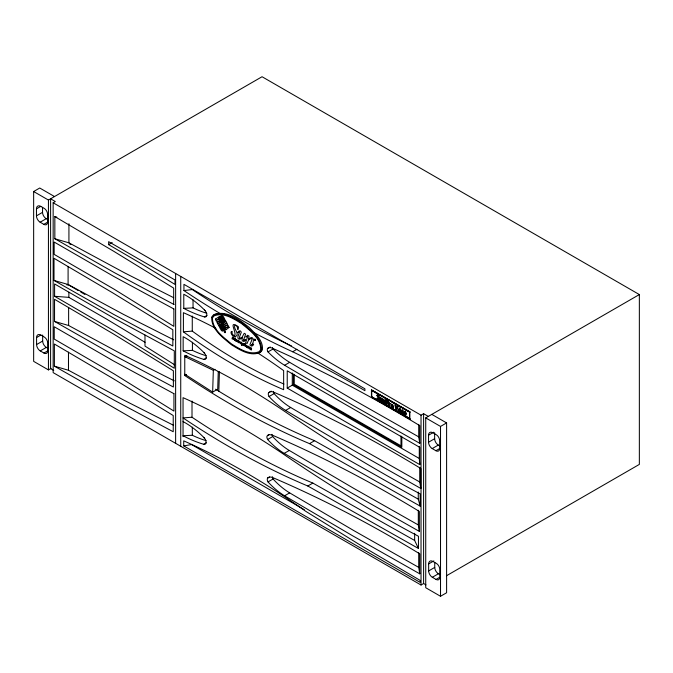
<?xml version="1.0" encoding="UTF-8"?>
<svg xmlns="http://www.w3.org/2000/svg" width="673" height="673" viewBox="0 0 673 673"><rect width="100%" height="100%" fill="white"/><g stroke="black" fill="none" stroke-linecap="round" stroke-linejoin="round"><path stroke-width="1.01" d="M184.764 374.205L212.651 392.107L213.333 370.31L215.024 369.334M218.262 371.538L217.716 389.179L212.651 392.107M218.818 391.19L219.432 371.782M248.53 339.385L249.044 336.096L247.614 335.28L245.83 336.996L247.731 336.382L245.628 342.692L247.058 343.524L248.068 341.051A16.514 9.531 60 0 1 250.07 338.839C254.175 336.87 250.373 342.75 250.011 344.534A1.085 0.631 60 0 0 250.373 345.543C252.425 347.916 255.883 341.783 251.593 345.022C254.949 341.691 253.502 333.993 248.539 339.411M254.327 339.444C255.833 338.233 255.319 342.254 254.327 339.512C255.673 338.418 255.26 341.808 254.428 339.596M268.737 392.611L268.384 393.326A3.752 2.162 60 0 0 268.434 395.059L269.032 396.532A60.427 34.887 60 0 0 285.621 410.421L353.199 450.144L420.776 488.438L420.776 468.475A1330.21 768.002 60 0 0 273.103 391.93L270.672 391.551L268.737 392.611L271.269 391.148M419.363 531.401L418.312 524.948L353.788 488.396L289.272 450.447L284.208 453.366L351.786 493.107L419.363 531.401L419.363 511.438A1330.21 768.002 60 0 0 271.682 434.893L268.712 434.649L266.962 436.289A3.752 2.162 60 0 0 267.013 438.022L267.618 439.494A60.427 34.887 60 0 0 284.208 453.383M267.719 477.99L267.366 478.705A3.752 2.162 60 0 0 267.408 480.438L268.014 481.91A60.427 34.887 60 0 0 284.603 495.808L352.181 535.531L419.759 573.817L419.759 553.854A1330.21 768.002 60 0 0 272.077 477.308L269.654 476.93L267.719 477.99L269.41 477.014M212.676 316.655L214.409 314.426C227.129 310.017 239.689 320.104 249.237 327.448C255.033 333.514 263.496 340.572 262.403 349.842L260.67 352.072L257.254 353.333M255.033 339.907L254.655 339.31L254.831 339.756M51.047 368.392L48.439 369.898L33.65 361.359L33.65 191.527L39.732 188.011L54.521 196.55M33.65 191.527L48.439 200.058L262.049 76.73L639.35 294.564L639.35 464.404L446.502 575.743M48.187 221.846L43.846 224.353L40.136 222.208A5.191 2.995 60 0 1 36.46 215.856L36.46 208.849L40.809 206.342M425.959 584.879L423.603 583.525L421.029 585.014L53.15 372.615L53.15 202.783L55.304 201.53L50.601 198.813L50.601 368.653L53.739 370.47M36.46 215.856L42.542 212.348L42.542 207.343M40.136 222.208L46.218 218.7L48.439 219.987M108.647 244.636L141.835 264.043L174.997 284.443L174.997 279.968L108.647 241.666L108.647 244.636L112.189 242.591M36.578 337.552L40.918 335.045L44.267 337.047A4.812 2.785 60 0 1 47.674 342.944L47.674 350.911A5.249 3.029 60 0 1 43.955 353.056L40.245 350.911A5.191 2.995 60 0 1 36.578 344.559L36.578 337.552A6.057 3.5 60 0 1 40.86 335.078M36.578 344.559L42.66 341.043L42.66 335.045M40.245 350.911L46.328 347.403L47.817 348.261M43.955 353.056L48.305 350.549M205.114 310.674L203.515 309.05A73.407 42.382 60 0 0 183.779 294.236L183.779 308.377A151.114 87.246 60 0 0 204.441 316.916L206.973 315.452M186.455 355.655L184.764 356.631L213.333 370.31M185.916 357.153L187.607 356.177M204.491 353.148L202.901 351.525A73.407 42.382 60 0 0 183.157 336.71L183.157 350.852A151.114 87.246 60 0 0 203.818 359.39L206.35 357.927M184.764 375.534A820.328 473.615 60 0 0 309.521 443.633L420.171 506.113L420.171 493.889L410.454 488.691A1419.887 819.773 60 0 1 286.992 413.012A700.046 404.17 60 0 0 184.764 355.294L184.764 375.534L186.455 374.558M267.719 348.404A9.128 5.275 60 0 1 272.077 348.092A1501.017 866.614 60 0 1 419.759 425.639L419.759 443.305L352.181 404.936L284.603 365.271A66.989 38.672 60 0 1 268.014 351.895A2.961 1.708 60 0 1 267.719 348.404L270.252 346.948M268.014 351.895L273.078 348.976A66.989 38.672 60 0 0 289.668 362.352L354.191 400.216L418.707 436.861L419.759 443.305M253.755 332.546A827.79 477.931 60 0 0 292.671 351.76L296.886 349.321M284.603 365.271L289.668 362.352M269.032 396.532L274.096 393.612A60.427 34.887 60 0 0 290.686 407.502L355.209 445.433L419.733 481.986L420.776 488.438M287.228 388.085L292.284 385.166L419.287 458.49L419.759 464.606L287.228 388.085L287.228 370.823L419.759 447.343L419.759 464.606M206.073 440.63A121.073 69.899 60 0 1 192.31 435.254L183.048 435.751A151.114 87.246 60 0 0 203.709 444.281L206.241 442.826M285.621 410.404L290.686 407.485M267.324 435.574L269.015 434.598M267.618 439.494L272.683 436.567A60.427 34.887 60 0 0 289.264 450.464M371.437 389.894L410.017 411.96L371.437 389.894L371.437 397.003L410.017 419.06L371.437 397.003M371.74 390.433L409.706 412.137L371.74 390.433L371.74 396.826L409.706 418.53L371.74 396.826M309.521 443.633L314.577 440.714L418.269 499.164L420.171 506.113M268.014 481.91L273.078 478.991A60.427 34.887 60 0 0 289.668 492.88L354.191 530.812L418.707 567.373L419.759 573.817M53.15 202.783L421.029 415.174L423.603 413.685L428.314 416.402M284.603 495.791L289.668 492.863M307.797 486.007L312.861 483.088L414.644 540.444L418.455 548.478L307.797 486.007A820.328 473.615 60 0 1 183.048 417.908L192.007 417.235A794.704 458.826 60 0 0 312.861 483.088M431.814 414.383L446.603 422.922L446.603 592.753L440.521 596.27L425.731 587.731L425.731 417.891L639.35 294.564M425.731 417.891L440.521 426.43L446.603 422.922M439.41 448.714L435.927 450.725L432.217 448.58A5.191 2.995 60 0 1 428.55 442.228L428.55 435.221L433.765 432.209M428.55 442.228L434.632 438.712L434.632 432.705M432.217 448.58L438.3 445.072L439.789 445.93M439.519 577.417L436.045 579.419L432.327 577.283A5.191 2.995 60 0 1 428.659 570.923L428.659 563.915L433.875 560.912M428.659 570.923L434.741 567.415L434.741 562.409M432.327 577.283L438.409 573.766L439.898 574.624M183.729 445.896L420.12 582.372L420.12 580.362L362.823 546.678L305.559 511.194A741.217 427.944 60 0 0 183.729 440.857L183.729 445.896L191.527 444.559L304.263 509.646M292.671 351.76A1076.177 621.33 60 0 1 364.917 390.693L364.917 388.817L183.939 284.334L183.939 290.576L192.276 289.541A802.881 463.546 60 0 0 291.594 346.015M215.848 328.357A586.225 338.46 60 0 0 183.401 312.684L183.401 331.831L192.268 331.108A495.042 285.815 60 0 0 283.964 384.047M183.779 308.377L193.042 307.881A121.073 69.899 60 0 0 206.804 313.256M183.157 350.852L192.419 350.355A121.073 69.899 60 0 0 206.182 355.731M66.837 284.889L68.873 285.041L78.177 290.534M54.597 296.288L114.603 331.141L174.299 368.274L174.299 350.869L114.46 318.489L54.597 283.956L54.597 296.288L68.873 297.373L106.183 318.851L145.032 342.313M174.13 304.558L114.503 272.708L54.841 238.747L54.841 216.605L56.852 217.186M54.841 238.747L68.924 242.827L124.656 272.885L173.684 297.71M54.008 280.431L113.67 314.392L172.835 346.006L172.835 329.787L112.971 293.007L54.008 258.289L54.008 280.431L68.091 284.502L123.815 314.569L173.735 339.831M54.538 321.433L114.208 355.394L173.373 387.009L173.373 370.789L113.51 334.001L54.538 299.292L54.538 321.433L68.629 325.505L124.354 355.571L174.265 380.825M54.387 366.171L114.057 400.132L173.222 431.746L173.222 415.535L113.358 378.748L54.387 344.029L54.387 366.171L68.478 370.251L124.202 400.317L173.23 425.143M54.841 216.605L113.804 251.323L173.676 288.111L173.676 304.322M254.781 339.815L254.974 339.966M80.718 292.015L84.941 294.488M69.285 243.626L70.976 244.627M215.545 389.171L221.038 392.569A820.328 473.615 60 0 0 314.577 440.714M174.601 364.783L144.989 346.082L144.989 335.061M204.441 309.984L205.66 311.389A4.366 2.524 60 0 1 206.72 315.553A4.366 2.524 60 0 1 204.441 316.916M203.818 352.459L205.038 353.863A4.366 2.524 60 0 1 206.098 358.028A4.366 2.524 60 0 1 203.818 359.39M203.709 437.357L204.929 438.754A4.366 2.524 60 0 1 205.988 442.918A4.366 2.524 60 0 1 203.709 444.281M204.382 438.039L202.783 436.424A73.407 42.382 60 0 0 183.048 421.601M274.096 393.612L273.49 392.132A3.752 2.162 60 0 1 273.373 391.392M272.683 436.567L272.077 435.095A3.752 2.162 60 0 1 271.959 434.354M273.078 478.991L272.472 477.519A3.752 2.162 60 0 1 272.355 476.77M440.521 426.43L440.521 596.27M423.603 413.685L423.603 583.525M421.029 415.174L421.029 585.014M419.733 467.281L419.733 481.986M419.287 446.308L419.287 458.49M418.707 424.385L418.707 436.861M418.707 552.659L418.707 567.373M418.455 548.478L418.455 536.263L408.738 531.056A1419.887 819.773 60 0 1 285.276 455.385A700.046 404.17 60 0 0 183.048 397.667L183.048 436.676M418.269 492.039L418.269 499.164M418.312 510.243L418.312 524.948M414.644 533.31L414.644 540.444M409.832 412.061L409.832 419.17M409.521 412.246L409.521 418.631M401.823 436.752L401.823 447.259L293.411 384.67L293.411 374.163M400.982 435.978L400.982 445.804L294.252 384.19L294.252 374.356M400.83 412.389L402.101 409.579L403.127 410.168L403.127 414.526L402.328 414.063L402.328 413.247L400.342 412.103L400.342 412.919L399.543 412.456L399.543 411.64L398.046 410.782L399.308 407.964L400.342 408.561L400.746 412.339M292.284 372.977L292.284 385.166M193.042 299.796L193.042 307.881M192.419 342.279L192.419 350.355M192.268 316.032L192.268 331.108M192.31 427.17L192.31 435.254M192.007 401.049L192.007 417.235M180.734 276.443L180.734 446.283M175.628 273.49L175.628 443.33M68.924 223.705L68.924 242.827M68.873 292.233L68.873 297.373M68.629 307.393L68.629 325.505M68.478 352.139L68.478 370.251M68.091 266.39L68.091 284.502M48.439 200.058L48.439 369.898M43.846 224.353A5.249 3.029 60 0 0 47.564 222.208L47.564 214.241A4.812 2.785 60 0 0 44.157 208.344L40.75 206.375A6.057 3.5 60 0 0 36.46 208.849M46.328 347.403A5.191 2.995 60 0 1 42.66 341.043M46.218 218.7A5.191 2.995 60 0 1 42.542 212.348M183.401 331.831A541.159 312.44 60 0 0 283.644 389.701L283.644 370.604A586.225 338.46 60 0 0 258.625 353.518M220.189 313.568A827.79 477.931 60 0 1 183.939 290.576M273.078 348.976A2.961 1.708 60 0 1 272.472 347.63M435.927 450.725A5.249 3.029 60 0 0 439.646 448.58L439.646 440.613A4.812 2.785 60 0 0 436.239 434.708L432.832 432.747A6.057 3.5 60 0 0 428.55 435.221M436.045 579.419A5.249 3.029 60 0 0 439.755 577.283L439.755 569.308A4.812 2.785 60 0 0 436.356 563.41L432.949 561.442A6.057 3.5 60 0 0 428.659 563.915M438.409 573.766A5.191 2.995 60 0 1 434.741 567.415M438.3 445.072A5.191 2.995 60 0 1 434.632 438.712M379.715 397.112L379.892 400.183L381.978 401.646L381.978 398.416L381.263 398.004C381.549 402.883 379.925 399.426 380.43 397.524L379.715 397.112M384.182 402.429L384.897 403.329L384.72 400.258L382.626 398.795L382.626 402.025L383.349 402.437C382.836 398.105 384.662 400.376 384.182 402.429M393.335 406.29L393.326 406.761C391.047 404.448 391.518 407.232 393.225 407.375L393.318 407.897C388.969 407.804 392.115 400.957 393.335 406.29M232.412 337.181L234.288 338.326L234.49 340.311L233.918 338.309L233.152 339.537L232.883 337.711L232.118 338.94L232.412 337.181M248.076 346.233L249.952 347.369L250.154 349.354L249.582 347.352L249.119 348.749L248.547 346.755L247.782 347.983L248.076 346.233M231.924 331.511L232.353 334.372L234.541 335.827C237.199 332.689 227.381 319.061 238.553 326.943C237.047 334.599 238.679 323.503 234.742 325.513C233.186 329.004 240.345 334.06 235.567 336.559C232.37 337.854 229.384 331.04 231.924 331.511M405.466 413.365C404.313 416.789 404.549 408.637 405.466 413.365M237.67 340.227L238.217 340.504L237.687 342.153L237.67 340.227M406.231 413.861L406.046 414.989A1.237 0.715 60 0 1 405.508 415.207C401.108 413.508 405.97 408.065 406.231 413.861M239.664 342.321C238.494 343.979 238.831 339.495 239.664 342.321M247.344 346.578L246.251 346.124L247.294 347.613L246.377 347.15L246.133 345.358A0.934 0.538 60 0 1 246.511 345.316L247.344 346.578M235.794 339.941L236.105 341.161L236.955 341.371A1.279 0.74 60 0 1 236.442 341.152C235.592 339.756 237.72 339.125 235.794 339.941M238.427 341.438L238.536 342.305A0.85 0.488 60 0 0 238.856 342.801L239.967 342.683L239.05 341.001A1.077 0.623 60 0 0 238.536 341.135L238.427 341.438M376.897 395.337L378.403 398.458L376.787 398.307C382.651 403.194 375.475 393.326 378.874 396.347L379.084 395.985A2.128 1.228 60 0 0 378.369 395.194L377.368 394.807L376.897 395.337M241.262 342.296C239.882 341.531 242.305 345.451 240.32 343.348C242.12 344.711 238.957 340.824 241.262 342.296M244.291 344.046C242.659 343.289 245.67 346.78 243.323 345.392C245.115 346.284 242.036 342.801 244.291 344.046M251.593 348.261C249.961 347.504 252.972 350.995 250.625 349.607C252.417 350.498 249.338 347.016 251.593 348.261M211.726 317.202C211.095 329.324 223.074 337.796 231.428 344.769C239.605 349.733 249.876 356.648 259.719 352.618L261.444 350.389C262.075 338.275 250.095 329.804 241.742 322.821C233.565 317.866 223.293 310.951 213.459 314.972L211.726 317.202M212.458 317.925C212.138 329.391 223.613 337.282 231.512 343.945C239.504 348.774 249.515 355.563 259.139 351.701L260.712 349.674C261.031 338.199 249.557 330.317 241.657 323.654C233.674 318.825 223.655 312.028 214.039 315.898L212.458 317.925M243.676 339.68C243.18 342.153 246.368 337.762 245.443 340.185C243.618 343.339 240.665 340.058 242.659 337.627L239.95 339.192L238.654 339.015L237.931 338.157L237.948 336.433L239.681 331.781L237.712 332.479L239.083 330.956L240.522 330.956L241.304 332.193L239.521 336.937L239.63 338.351L242.112 337.249L244.223 333.295L245.637 334.119L243.676 339.68M388.573 401.268C387.572 402.277 387.85 399.232 388.573 401.268M241.481 344.997L242.187 345.451L243.113 343.365L242.347 344.399L241.565 342.473L242.187 344.753L241.481 344.997M221.198 315.965L224.159 322.14L224.925 321.711L222.334 316.983L225.127 321.585L225.892 321.156C224.58 320.323 223.579 314.207 221.198 315.965M390.744 403.464C390.542 404.254 389.171 404.162 389.903 406.223L389.187 405.811L389.187 402.58L389.827 403.514L390.744 403.464M221.114 324.47L221.274 325.774L224.075 330.662L224.841 330.241L222.334 325.505L225.043 330.106L225.791 329.669L222.654 324.436L221.863 324.007L221.114 324.47M223.428 330.536C221.661 333.362 219.541 326.329 218.7 325.69L219.448 325.252L222.241 329.854L219.667 325.126L220.416 324.697L223.428 330.536M221.644 323.074L218.632 325.345L217.884 324.05L220.399 322.232L217.665 323.688L216.916 322.375L220.441 320.937A1.582 0.917 60 0 1 221.324 321.904L221.644 323.074M224.311 331.739L225.127 332.689L224.866 331.638L224.311 331.739M229.064 327.473L226.052 329.745L225.304 328.449L227.937 326.834L225.085 328.071L224.336 326.775L227.466 325.16L228.475 325.867L229.064 327.473M391.745 404.986C392.67 407.241 392.906 404.212 391.745 404.986M222.99 323.435L223.243 324.899L224.488 326.052L227.676 324.47L226.927 323.158L224.126 324.529L226.708 322.796L225.96 321.492L222.99 323.435M215.562 319.036L216.075 320.92L217.379 321.702L220.239 320.062L219.499 318.775L216.698 320.138L219.289 318.396L218.532 317.101L215.562 319.036M235.02 337.997L235.348 338.435L235.07 337.955M397.238 406.113L396.506 409.159L395.766 405.264L394.916 404.776L395.976 409.731L396.935 410.286L397.995 406.551L397.238 406.113M246.301 345.712L247.041 346.334L246.301 345.712M224.319 331.461C224.084 334.027 226.498 331.755 224.319 331.461M222.376 321.231L219.541 316.739L218.792 317.151C220.071 317.993 221.114 324.134 223.478 322.333A1.741 1.001 60 0 0 223.301 321.046L220.508 316.175L219.751 316.604L222.376 321.231M399.089 409.579L398.685 410.362L399.543 410.867L399.543 408.856L399.089 409.579M401.874 411.195L401.47 411.977L402.328 412.473L402.328 410.463L401.874 411.195M225.034 332.142C224.95 332.748 224.117 331.217 225.034 332.142M245.208 343.861L244.568 344.206L244.913 344.669C244.829 346.999 245.881 347.167 245.208 344.845L245.679 345.114L245.208 343.861M173.861 308.957L114.031 276.578L54.16 242.044L54.16 254.377L114.166 289.23L173.861 326.363L173.861 308.957M173.937 393.68L114.099 361.3L54.235 326.767L54.235 339.099L114.242 373.952L173.937 411.085L173.937 393.68M387.463 400.469L385.604 399.4L385.604 403.741L386.352 404.179L386.352 402.429L387.303 402.984L387.303 402.277L386.352 401.731L386.352 400.553L387.463 401.192L387.463 400.469M388.54 402.202L387.825 401.789L387.825 405.02L388.54 405.432L388.54 402.202M235.357 338.889L235.357 340.807L235.357 338.889"/></g></svg>
